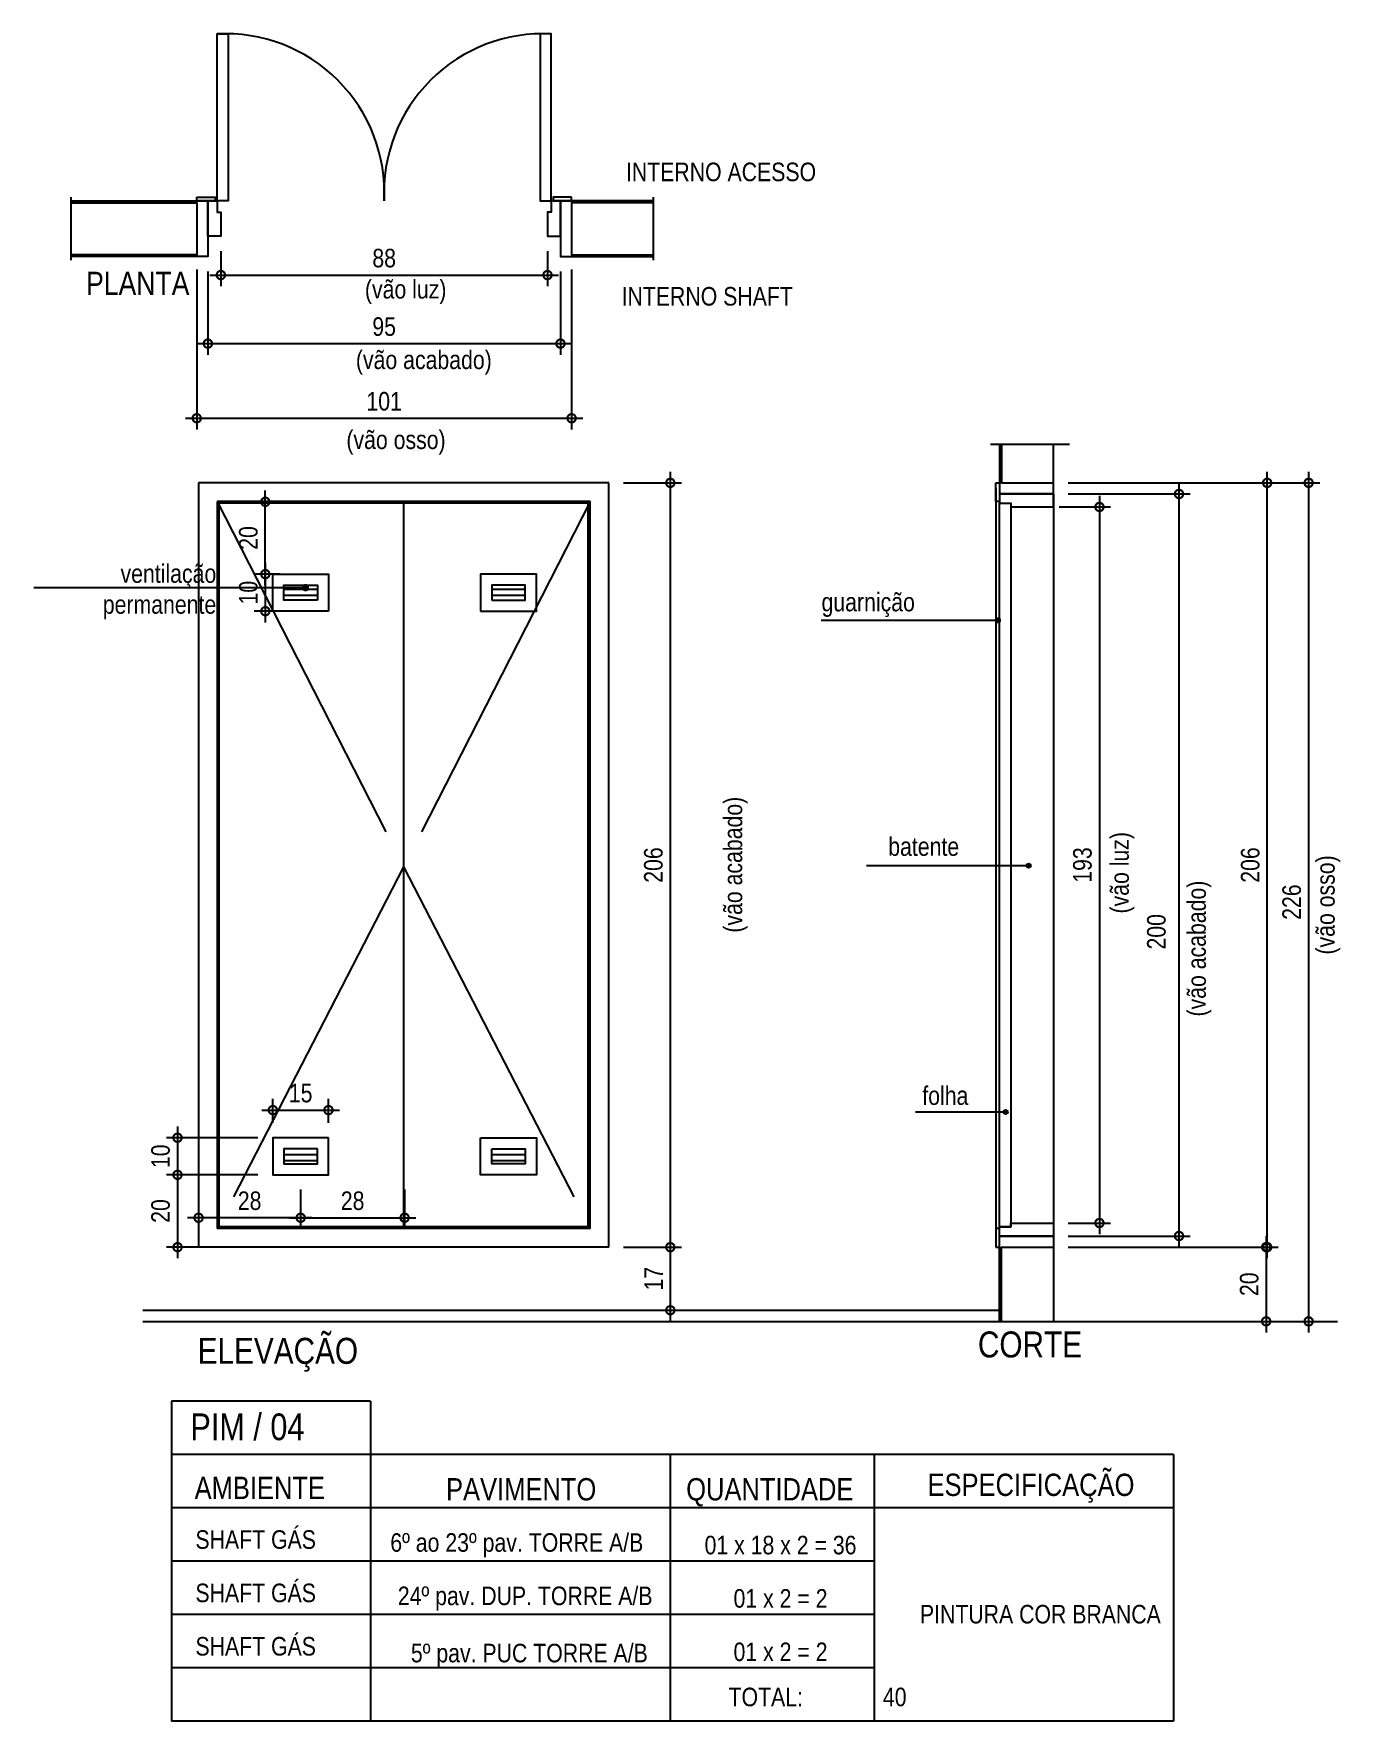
# Model space of a CAD drawing. Header units: metres. Extents: x -0.4 to 43, y -6.3 to 5.
# Drawn here: x 10.106 to 13.626, y -0.144 to 4.404 of the extents above; entities that cross this region are included whole.
import ezdxf

# ---------------------------------------------------------------- set-up
doc = ezdxf.new("R2010")
doc.units = ezdxf.units.M
doc.linetypes.add('DASHEDX2', pattern=[1.5, 1, -0.5])
for name, color, linetype in [('ARQ-ALV ACAB', 4, 'Continuous'), ('ARQ-ALV OSSO', 5, 'Continuous'), ('ARQ-AUX1', 1, 'Continuous'), ('ARQ-CAX', 1, 'Continuous'), ('ARQ-CAX @ 1', 1, 'Continuous'), ('ARQ-DIM', 2, 'Continuous'), ('ARQ-ENCH', 1, 'Continuous'), ('ARQ-PRJ', 7, 'DASHEDX2'), ('ARQ-SIM', 1, 'Continuous'), ('ARQ-TXT', 2, 'Continuous')]:
    doc.layers.add(name, color=color, linetype=linetype)
doc.styles.add('Adesa', font='ARIALN.TTF')
doc.styles.add('ROMANS', font='romans', dxfattribs={"height": 0.2})
doc.styles.get("Standard").update_dxf_attribs({"font": 'arial.ttf'})
doc.dimstyles.new('1-25ARQ', dxfattribs={"dimscale": 0.25, "dimtxt": 0.2, "dimasz": 0.08, "dimexe": 0.16, "dimexo": 0.1, "dimgap": 0.1, "dimtad": 1, "dimzin": 4, "dimdsep": 46, "dimtxsty": 'ROMANS', "dimblk": 'DOT', "dimcen": 0.1, "dimclrd": 1, "dimclre": 1, "dimclrt": 3, "dimadec": 0, "dimazin": 0, "dimtfac": 1, "dimtix": 1, "dimtmove": 2, "dimatfit": 3, "dimldrblk": 'DOT', "dimfxl": 1, "dimtolj": 1, "dimtzin": 4, "dimlwd": -1, "dimlwe": -1, "dimarcsym": 0})
doc.dimstyles.new('ADESA 1-0025', dxfattribs={"dimtxt": 0.05, "dimasz": 0.045, "dimexe": 0.03, "dimexo": 0.04, "dimgap": 0.02, "dimtad": 1, "dimtoh": 1, "dimdec": 0, "dimlfac": 100, "dimzin": 4, "dimtxsty": 'Adesa', "dimblk": 'DOTSMALL', "dimcen": 1, "dimdle": 0.03, "dimclrd": 1, "dimclre": 1, "dimclrt": 256, "dimazin": 1, "dimtm": 1e-09, "dimtfac": 1, "dimtdec": 0, "dimtix": 1, "dimtmove": 2, "dimatfit": 0, "dimldrblk": 'DOTSMALL', "dimfxl": 0.8, "dimtvp": 2, "dimtolj": 1, "dimtzin": 0, "dimarcsym": 0})

# ---------------------------------------------------------------- blocks, each defined once
blk = doc.blocks.new('_DotSmall')
at = {"color": 0, "linetype": 'ByBlock', "const_width": 0.5}
blk.add_lwpolyline([(-0.0625, 0, 1), (0.0625, 0, 1)], format="xyb", close=True, dxfattribs=at)
blk = doc.blocks.new('*D45')
at = {"layer": 'ARQ-DIM', "color": 1, "lineweight": -2, "transparency": 16777216}
for p, q in [((13.1914, 1.134), (13.1914, 3.1939)), ((12.8931, 3.1639), (13.2214, 3.1639)), ((12.8931, 1.164), (13.2214, 1.164))]:
    blk.add_line(p, q, dxfattribs=at)
at = {"layer": 'ARQ-DIM', "color": 1, "lineweight": -2, "transparency": 16777216, "xscale": 0.045, "yscale": 0.045, "zscale": 0.045}
for p, rotation in [((13.1914, 3.1639), 90), ((13.1914, 1.164), 270)]:
    blk.add_blockref('_DotSmall', p, dxfattribs=dict(at, rotation=rotation))
at = {"layer": 'ARQ-DIM', "transparency": 16777216, "insert": (13.1306, 1.9839), "char_height": 0.05, "attachment_point": 5, "rotation": 90, "style": 'Adesa'}
blk.add_mtext('\\A1;200', dxfattribs=at)
blk = doc.blocks.new('*D46')
at = {"layer": 'ARQ-DIM', "color": 1, "lineweight": -2, "transparency": 16777216}
for p, q in [((12.9769, 3.1589), (12.9769, 1.169)), ((12.8681, 3.1289), (13.0069, 3.1289)), ((12.8931, 1.199), (13.0069, 1.199))]:
    blk.add_line(p, q, dxfattribs=at)
at = {"layer": 'ARQ-DIM', "color": 1, "lineweight": -2, "transparency": 16777216, "xscale": 0.045, "yscale": 0.045, "zscale": 0.045}
for p, rotation in [((12.9769, 3.1289), 90), ((12.9769, 1.199), 270)]:
    blk.add_blockref('_DotSmall', p, dxfattribs=dict(at, rotation=rotation))
at = {"layer": 'ARQ-DIM', "transparency": 16777216, "insert": (12.9313, 2.1639), "char_height": 0.05, "attachment_point": 5, "rotation": 90, "style": 'Adesa'}
blk.add_mtext('\\A1;193', dxfattribs=at)
blk = doc.blocks.new('*D47')
at = {"layer": 'ARQ-DIM', "color": 1, "lineweight": -2, "transparency": 16777216}
for p, q in [((10.5448, 3.7687), (10.5448, 3.338)), ((11.5548, 3.7687), (11.5548, 3.338)), ((10.5148, 3.368), (11.5848, 3.368))]:
    blk.add_line(p, q, dxfattribs=at)
at = {"layer": 'ARQ-DIM', "color": 1, "lineweight": -2, "transparency": 16777216, "xscale": 0.045, "yscale": 0.045, "zscale": 0.045, "rotation": 180}
blk.add_blockref('_DotSmall', (10.5448, 3.368), dxfattribs=at)
at = {"layer": 'ARQ-DIM', "color": 1, "lineweight": -2, "transparency": 16777216, "xscale": 0.045, "yscale": 0.045, "zscale": 0.045}
blk.add_blockref('_DotSmall', (11.5548, 3.368), dxfattribs=at)
at = {"layer": 'ARQ-DIM', "transparency": 16777216, "insert": (11.0498, 3.4135), "char_height": 0.05, "attachment_point": 5, "style": 'Adesa'}
blk.add_mtext('\\A1;101', dxfattribs=at)
blk = doc.blocks.new('*D48')
at = {"layer": 'ARQ-DIM', "color": 1, "lineweight": -2, "transparency": 16777216}
for p, q in [((10.5748, 3.7637), (10.5748, 3.5392)), ((11.5248, 3.7637), (11.5248, 3.5392)), ((10.5448, 3.5692), (11.5548, 3.5692))]:
    blk.add_line(p, q, dxfattribs=at)
at = {"layer": 'ARQ-DIM', "color": 1, "lineweight": -2, "transparency": 16777216, "xscale": 0.045, "yscale": 0.045, "zscale": 0.045, "rotation": 180}
blk.add_blockref('_DotSmall', (10.5748, 3.5692), dxfattribs=at)
at = {"layer": 'ARQ-DIM', "color": 1, "lineweight": -2, "transparency": 16777216, "xscale": 0.045, "yscale": 0.045, "zscale": 0.045}
blk.add_blockref('_DotSmall', (11.5248, 3.5692), dxfattribs=at)
at = {"layer": 'ARQ-DIM', "transparency": 16777216, "insert": (11.0498, 3.6147), "char_height": 0.05, "attachment_point": 5, "style": 'Adesa'}
blk.add_mtext('\\A1;95', dxfattribs=at)
blk = doc.blocks.new('*D49')
at = {"layer": 'ARQ-DIM', "color": 1, "lineweight": -2, "transparency": 16777216}
for p, q in [((10.6098, 3.8187), (10.6098, 3.7239)), ((11.4898, 3.8187), (11.4898, 3.7239)), ((10.5798, 3.7539), (11.5198, 3.7539))]:
    blk.add_line(p, q, dxfattribs=at)
at = {"layer": 'ARQ-DIM', "color": 1, "lineweight": -2, "transparency": 16777216, "xscale": 0.045, "yscale": 0.045, "zscale": 0.045, "rotation": 180}
blk.add_blockref('_DotSmall', (10.6098, 3.7539), dxfattribs=at)
at = {"layer": 'ARQ-DIM', "color": 1, "lineweight": -2, "transparency": 16777216, "xscale": 0.045, "yscale": 0.045, "zscale": 0.045}
blk.add_blockref('_DotSmall', (11.4898, 3.7539), dxfattribs=at)
at = {"layer": 'ARQ-DIM', "transparency": 16777216, "insert": (11.0498, 3.7994), "char_height": 0.05, "attachment_point": 5, "style": 'Adesa'}
blk.add_mtext('\\A1;88', dxfattribs=at)
blk = doc.blocks.new('*D50')
at = {"layer": 'ARQ-DIM', "color": 1, "lineweight": -2, "transparency": 16777216}
for p, q in [((12.8931, 3.1939), (13.5706, 3.1939)), ((13.5406, 3.2239), (13.5406, 0.9039)), ((12.8231, 0.9339), (13.5706, 0.9339))]:
    blk.add_line(p, q, dxfattribs=at)
at = {"layer": 'ARQ-DIM', "color": 1, "lineweight": -2, "transparency": 16777216, "xscale": 0.045, "yscale": 0.045, "zscale": 0.045}
for p, rotation in [((13.5406, 3.1939), 90), ((13.5406, 0.9339), 270)]:
    blk.add_blockref('_DotSmall', p, dxfattribs=dict(at, rotation=rotation))
at = {"layer": 'ARQ-DIM', "transparency": 16777216, "insert": (13.4951, 2.0639), "char_height": 0.05, "attachment_point": 5, "rotation": 90, "style": 'Adesa'}
blk.add_mtext('\\A1;226', dxfattribs=at)
blk = doc.blocks.new('*D52')
at = {"layer": 'ARQ-DIM', "color": 1, "lineweight": -2, "transparency": 16777216}
for p, q in [((13.4261, 1.164), (13.4261, 0.904)), ((12.8931, 1.134), (13.4561, 1.134)), ((12.8931, 0.934), (13.4561, 0.934))]:
    blk.add_line(p, q, dxfattribs=at)
at = {"layer": 'ARQ-DIM', "color": 1, "lineweight": -2, "transparency": 16777216, "xscale": 0.045, "yscale": 0.045, "zscale": 0.045}
for p, rotation in [((13.4261, 1.134), 90), ((13.4261, 0.934), 270)]:
    blk.add_blockref('_DotSmall', p, dxfattribs=dict(at, rotation=rotation))
at = {"layer": 'ARQ-DIM', "transparency": 16777216, "insert": (13.3806, 1.034), "char_height": 0.05, "attachment_point": 5, "rotation": 90, "style": 'Adesa'}
blk.add_mtext('\\A1;20', dxfattribs=at)
blk = doc.blocks.new('*D53')
at = {"layer": 'ARQ-DIM', "color": 1, "lineweight": -2, "transparency": 16777216}
for p, q in [((12.8931, 3.1939), (13.4589, 3.1939)), ((13.4289, 1.104), (13.4289, 3.2239)), ((12.8931, 1.134), (13.4589, 1.134))]:
    blk.add_line(p, q, dxfattribs=at)
at = {"layer": 'ARQ-DIM', "color": 1, "lineweight": -2, "transparency": 16777216, "xscale": 0.045, "yscale": 0.045, "zscale": 0.045}
for p, rotation in [((13.4289, 3.1939), 90), ((13.4289, 1.134), 270)]:
    blk.add_blockref('_DotSmall', p, dxfattribs=dict(at, rotation=rotation))
at = {"layer": 'ARQ-DIM', "transparency": 16777216, "insert": (13.3834, 2.1639), "char_height": 0.05, "attachment_point": 5, "rotation": 90, "style": 'Adesa'}
blk.add_mtext('\\A1;206', dxfattribs=at)
blk = doc.blocks.new('*D54')
at = {"layer": 'ARQ-DIM', "color": 1, "lineweight": -2, "transparency": 16777216}
for p, q in [((11.6948, 3.1939), (11.8508, 3.1939)), ((11.8208, 3.2239), (11.8208, 1.1039)), ((11.6948, 1.1339), (11.8508, 1.1339))]:
    blk.add_line(p, q, dxfattribs=at)
at = {"layer": 'ARQ-DIM', "color": 1, "lineweight": -2, "transparency": 16777216, "xscale": 0.045, "yscale": 0.045, "zscale": 0.045}
for p, rotation in [((11.8208, 3.1939), 90), ((11.8208, 1.1339), 270)]:
    blk.add_blockref('_DotSmall', p, dxfattribs=dict(at, rotation=rotation))
at = {"layer": 'ARQ-DIM', "transparency": 16777216, "insert": (11.7753, 2.1639), "char_height": 0.05, "attachment_point": 5, "rotation": 90, "style": 'Adesa'}
blk.add_mtext('\\A1;206', dxfattribs=at)
blk = doc.blocks.new('*D51')
at = {"layer": 'ARQ-DIM', "color": 1, "lineweight": -2, "transparency": 16777216}
for p, q in [((11.8208, 1.1639), (11.8208, 0.9339)), ((11.6948, 1.1339), (11.8508, 1.1339)), ((11.5728, 0.9639), (11.8508, 0.9639))]:
    blk.add_line(p, q, dxfattribs=at)
at = {"layer": 'ARQ-DIM', "color": 1, "lineweight": -2, "transparency": 16777216, "xscale": 0.045, "yscale": 0.045, "zscale": 0.045}
for p, rotation in [((11.8208, 1.1339), 90), ((11.8208, 0.9639), 270)]:
    blk.add_blockref('_DotSmall', p, dxfattribs=dict(at, rotation=rotation))
at = {"layer": 'ARQ-DIM', "transparency": 16777216, "insert": (11.7757, 1.0489), "char_height": 0.05, "attachment_point": 5, "rotation": 90, "style": 'Adesa'}
blk.add_mtext('\\A1;17', dxfattribs=at)
blk = doc.blocks.new('*U76')
for points in [[(-0.015, -0.095), (0.025, -0.095), (0.025, -0.065), (0.035, -0.065), (0.035, 0), (0, 0), (0, -0.095)], [(0.965, -0.095), (0.925, -0.095), (0.925, -0.065), (0.915, -0.065), (0.915, 0), (0.95, 0), (0.95, -0.095)]]:
    blk.add_lwpolyline(points)
for points in [[(-0.03, -0.105), (0.02, -0.105), (0.02, -0.095), (-0.03, -0.095)], [(0.025, -0.095), (0.025, -0.545), (0.055, -0.545), (0.055, -0.095)], [(0.925, -0.095), (0.925, -0.545), (0.895, -0.545), (0.895, -0.095)], [(0.98, -0.105), (0.93, -0.105), (0.93, -0.095), (0.98, -0.095)]]:
    blk.add_lwpolyline(points, close=True)
at = {"layer": 'ARQ-PRJ'}
for centre, start, end in [((0.0475, -0.1175), 266.9872, 3.0128), ((0.9025, -0.1175), 176.9872, 273.0128)]:
    blk.add_arc(centre, 0.4281, start, end, dxfattribs=at)
blk = doc.blocks.new('*D156')
at = {"layer": 'ARQ-DIM', "color": 1, "lineweight": -2, "transparency": 16777216}
for p, q in [((10.6948, 3.1429), (10.7596, 3.1429)), ((10.7296, 2.9179), (10.7296, 3.1729)), ((10.7698, 2.9479), (10.6996, 2.9479))]:
    blk.add_line(p, q, dxfattribs=at)
at = {"layer": 'ARQ-DIM', "color": 1, "lineweight": -2, "transparency": 16777216, "xscale": 0.045, "yscale": 0.045, "zscale": 0.045}
for p, rotation in [((10.7296, 3.1429), 90), ((10.7296, 2.9479), 270)]:
    blk.add_blockref('_DotSmall', p, dxfattribs=dict(at, rotation=rotation))
at = {"layer": 'ARQ-DIM', "transparency": 16777216, "insert": (10.6841, 3.0454), "char_height": 0.05, "attachment_point": 5, "rotation": 90, "style": 'Adesa'}
blk.add_mtext('\\A1;20', dxfattribs=at)
blk = doc.blocks.new('*D157')
at = {"layer": 'ARQ-DIM', "color": 1, "lineweight": -2, "transparency": 16777216}
for p, q in [((10.7296, 2.9779), (10.7296, 2.8179)), ((10.7698, 2.9479), (10.6996, 2.9479)), ((10.7698, 2.8479), (10.6996, 2.8479))]:
    blk.add_line(p, q, dxfattribs=at)
at = {"layer": 'ARQ-DIM', "color": 1, "lineweight": -2, "transparency": 16777216, "xscale": 0.045, "yscale": 0.045, "zscale": 0.045}
for p, rotation in [((10.7296, 2.9479), 90), ((10.7296, 2.8479), 270)]:
    blk.add_blockref('_DotSmall', p, dxfattribs=dict(at, rotation=rotation))
at = {"layer": 'ARQ-DIM', "transparency": 16777216, "insert": (10.6841, 2.8979), "char_height": 0.05, "attachment_point": 5, "rotation": 90, "style": 'Adesa'}
blk.add_mtext('\\A1;10', dxfattribs=at)
blk = doc.blocks.new('_Dot')
at = {"color": 0, "linetype": 'ByBlock', "lineweight": -2}
blk.add_line((-0.5, 0), (-1, 0), dxfattribs=at)
at = {"color": 0, "linetype": 'ByBlock', "const_width": 0.5}
blk.add_lwpolyline([(-0.25, 0, 1), (0.25, 0, 1)], format="xyb", close=True, dxfattribs=at)
blk = doc.blocks.new('*D158')
at = {"layer": 'ARQ-DIM', "color": 1, "lineweight": -2, "transparency": 16777216}
for p, q in [((10.8248, 1.2889), (10.8248, 1.1832)), ((11.1048, 1.2889), (11.1048, 1.1832)), ((10.7948, 1.2132), (11.1348, 1.2132))]:
    blk.add_line(p, q, dxfattribs=at)
at = {"layer": 'ARQ-DIM', "color": 1, "lineweight": -2, "transparency": 16777216, "xscale": 0.045, "yscale": 0.045, "zscale": 0.045, "rotation": 180}
blk.add_blockref('_DotSmall', (10.8248, 1.2132), dxfattribs=at)
at = {"layer": 'ARQ-DIM', "color": 1, "lineweight": -2, "transparency": 16777216, "xscale": 0.045, "yscale": 0.045, "zscale": 0.045}
blk.add_blockref('_DotSmall', (11.1048, 1.2132), dxfattribs=at)
at = {"layer": 'ARQ-DIM', "transparency": 16777216, "insert": (10.9648, 1.2588), "char_height": 0.05, "attachment_point": 5, "style": 'Adesa'}
blk.add_mtext('\\A1;28', dxfattribs=at)
blk = doc.blocks.new('*D159')
at = {"layer": 'ARQ-DIM', "color": 1, "lineweight": -2, "transparency": 16777216}
for p, q in [((10.5498, 1.2889), (10.5498, 1.1832)), ((10.8248, 1.2889), (10.8248, 1.1832)), ((10.8548, 1.2132), (10.5198, 1.2132))]:
    blk.add_line(p, q, dxfattribs=at)
at = {"layer": 'ARQ-DIM', "color": 1, "lineweight": -2, "transparency": 16777216, "xscale": 0.045, "yscale": 0.045, "zscale": 0.045, "rotation": 180}
blk.add_blockref('_DotSmall', (10.5498, 1.2132), dxfattribs=at)
at = {"layer": 'ARQ-DIM', "color": 1, "lineweight": -2, "transparency": 16777216, "xscale": 0.045, "yscale": 0.045, "zscale": 0.045}
blk.add_blockref('_DotSmall', (10.8248, 1.2132), dxfattribs=at)
at = {"layer": 'ARQ-DIM', "transparency": 16777216, "insert": (10.6873, 1.2588), "char_height": 0.05, "attachment_point": 5, "style": 'Adesa'}
blk.add_mtext('\\A1;28', dxfattribs=at)
blk = doc.blocks.new('*D160')
at = {"layer": 'ARQ-DIM', "color": 1, "lineweight": -2, "transparency": 16777216}
for p, q in [((10.7098, 1.3289), (10.4631, 1.3289)), ((10.4931, 1.3589), (10.4931, 1.1039)), ((10.6098, 1.1339), (10.4631, 1.1339))]:
    blk.add_line(p, q, dxfattribs=at)
at = {"layer": 'ARQ-DIM', "color": 1, "lineweight": -2, "transparency": 16777216, "xscale": 0.045, "yscale": 0.045, "zscale": 0.045}
for p, rotation in [((10.4931, 1.3289), 90), ((10.4931, 1.1339), 270)]:
    blk.add_blockref('_DotSmall', p, dxfattribs=dict(at, rotation=rotation))
at = {"layer": 'ARQ-DIM', "transparency": 16777216, "insert": (10.4476, 1.2314), "char_height": 0.05, "attachment_point": 5, "rotation": 90, "style": 'Adesa'}
blk.add_mtext('\\A1;20', dxfattribs=at)
blk = doc.blocks.new('*D161')
at = {"layer": 'ARQ-DIM', "color": 1, "lineweight": -2, "transparency": 16777216}
for p, q in [((10.4931, 1.4589), (10.4931, 1.2989)), ((10.7098, 1.4289), (10.4631, 1.4289)), ((10.7098, 1.3289), (10.4631, 1.3289))]:
    blk.add_line(p, q, dxfattribs=at)
at = {"layer": 'ARQ-DIM', "color": 1, "lineweight": -2, "transparency": 16777216, "xscale": 0.045, "yscale": 0.045, "zscale": 0.045}
for p, rotation in [((10.4931, 1.4289), 90), ((10.4931, 1.3289), 270)]:
    blk.add_blockref('_DotSmall', p, dxfattribs=dict(at, rotation=rotation))
at = {"layer": 'ARQ-DIM', "transparency": 16777216, "insert": (10.4476, 1.3789), "char_height": 0.05, "attachment_point": 5, "rotation": 90, "style": 'Adesa'}
blk.add_mtext('\\A1;10', dxfattribs=at)
blk = doc.blocks.new('*D162')
at = {"layer": 'ARQ-DIM', "color": 1, "lineweight": -2, "transparency": 16777216}
for p, q in [((10.7198, 1.5033), (10.9298, 1.5033)), ((10.7498, 1.4689), (10.7498, 1.5333)), ((10.8998, 1.4689), (10.8998, 1.5333))]:
    blk.add_line(p, q, dxfattribs=at)
at = {"layer": 'ARQ-DIM', "color": 1, "lineweight": -2, "transparency": 16777216, "xscale": 0.045, "yscale": 0.045, "zscale": 0.045, "rotation": 180}
blk.add_blockref('_DotSmall', (10.7498, 1.5033), dxfattribs=at)
at = {"layer": 'ARQ-DIM', "color": 1, "lineweight": -2, "transparency": 16777216, "xscale": 0.045, "yscale": 0.045, "zscale": 0.045}
blk.add_blockref('_DotSmall', (10.8998, 1.5033), dxfattribs=at)
at = {"layer": 'ARQ-DIM', "transparency": 16777216, "insert": (10.8248, 1.5489), "char_height": 0.05, "attachment_point": 5, "style": 'Adesa'}
blk.add_mtext('\\A1;15', dxfattribs=at)

msp = doc.modelspace()

# ---------------------------------------------------------------- hatches: boundary and pattern name
h = msp.add_hatch()
h.set_pattern_fill('LINE', color=256, scale=0.005)
h.set_pattern_definition([(0, (-13.357885, 2.287896), (0, 0.015875), [])])
h.paths.add_polyline_path([(10.8698, 2.8779), (10.7798, 2.8779), (10.7798, 2.9179), (10.8698, 2.9179)])
h = msp.add_hatch()
h.set_pattern_fill('LINE', color=256, scale=0.005)
h.set_pattern_definition([(0, (-13.297885, 2.287896), (0, 0.015875), [])])
h.paths.add_polyline_path([(11.3398, 2.8779), (11.4298, 2.8779), (11.4298, 2.9179), (11.3398, 2.9179)])
h = msp.add_hatch()
h.set_pattern_fill('LINE', color=256, scale=0.005)
h.set_pattern_definition([(0, (-13.357885, 2.208902), (0, 0.015875), [])])
h.paths.add_polyline_path([(10.8698, 1.3989), (10.7798, 1.3989), (10.7798, 1.3589), (10.8698, 1.3589)])
h = msp.add_hatch()
h.set_pattern_fill('LINE', color=256, scale=0.005)
h.set_pattern_definition([(0, (-13.297885, 2.208902), (0, 0.015875), [])])
h.paths.add_polyline_path([(11.3398, 1.3989), (11.4298, 1.3989), (11.4298, 1.3589), (11.3398, 1.3589)])
at = {"layer": 'ARQ-ENCH', "ltscale": 0.01}
h = msp.add_hatch(color=256, dxfattribs=at)
edge = h.paths.add_edge_path()
edge.add_arc((12.7033, 2.8235), 0.00559, 0, 360)
h = msp.add_hatch(color=256, dxfattribs=at)
edge = h.paths.add_edge_path()
edge.add_arc((12.7863, 2.1623), 0.00559, 0, 360)
h = msp.add_hatch(color=256, dxfattribs=at)
edge = h.paths.add_edge_path()
edge.add_arc((12.7244, 1.4984), 0.00559, 0, 360)

# ---------------------------------------------------------------- linework, layer by layer
at = {"layer": 'ARQ-ALV ACAB', "linetype": 'Continuous'}
msp.add_line((10.4, 0.9639), (12.7081, 0.9639), dxfattribs=at)
at = {"layer": 'ARQ-ALV ACAB', "elevation": 0}
for points in [[(10.2054, 3.9537), (10.5748, 3.9537), (10.5748, 3.8037), (10.2054, 3.8037)], [(11.7742, 3.9537), (11.5248, 3.9537), (11.5248, 3.8037), (11.7742, 3.8037)]]:
    msp.add_lwpolyline(points, dxfattribs=at)
at = {"layer": 'ARQ-ALV ACAB', "ltscale": 0.05}
for points in [[(12.7081, 3.2985), (12.7081, 3.1639), (12.8531, 3.1639), (12.8531, 3.1939)], [(12.7081, 0.9339), (12.7081, 1.1639), (12.8531, 1.164), (12.8531, 1.134)]]:
    msp.add_lwpolyline(points, dxfattribs=at)
at = {"layer": 'ARQ-ALV OSSO', "ltscale": 0.05}
msp.add_line((10.4, 0.9339), (13.6183, 0.9339), dxfattribs=at)
at = {"layer": 'ARQ-ALV OSSO', "elevation": 0}
for points in [[(10.2054, 3.9487), (10.5448, 3.9487), (10.5448, 3.8087), (10.2054, 3.8087)], [(11.7742, 3.9487), (11.5548, 3.9487), (11.5548, 3.8087), (11.7742, 3.8087)]]:
    msp.add_lwpolyline(points, dxfattribs=at)
at = {"layer": 'ARQ-ALV OSSO', "ltscale": 0.05}
for points in [[(12.7131, 3.2985), (12.7131, 3.1939), (12.8531, 3.1939), (12.8531, 3.2985)], [(12.7131, 0.9339), (12.7131, 1.1339), (12.8531, 1.134), (12.8531, 0.934)]]:
    msp.add_lwpolyline(points, dxfattribs=at)
at = {"layer": 'ARQ-AUX1', "elevation": 0}
for points in [[(10.2054, 3.9637), (10.2054, 3.7937)], [(11.7742, 3.9637), (11.7742, 3.7937)]]:
    msp.add_lwpolyline(points, dxfattribs=at)
at = {"layer": 'ARQ-AUX1'}
msp.add_lwpolyline([(12.6836, 3.2985), (12.8964, 3.2985)], dxfattribs=at)
at = {"layer": 'ARQ-CAX'}
for p, q in [((11.6548, 3.1939, 0), (10.5498, 3.1939)), ((10.5498, 3.1939), (10.5498, 1.1339, 0)), ((11.6548, 1.1339, 0), (11.6548, 3.1939, 0)), ((11.6048, 3.1439, 0), (10.5998, 3.1439)), ((10.5998, 3.1439), (10.5998, 1.1839, 0)), ((11.5998, 3.1389, 0), (10.6048, 3.1389)), ((10.6048, 3.1389), (10.6048, 1.1889, 0)), ((11.5998, 1.1889, 0), (11.5998, 3.1389, 0)), ((11.6048, 1.1839, 0), (11.6048, 3.1439, 0)), ((12.6981, 3.1789), (12.6981, 1.1839)), ((12.8531, 3.1639), (12.8532, 1.1889)), ((11.6048, 1.1839, 0), (10.5998, 1.1839)), ((11.5998, 1.1889, 0), (10.6048, 1.1889)), ((11.6548, 1.1339, 0), (10.5498, 1.1339))]:
    msp.add_line(p, q, dxfattribs=at)
for points in [[(12.6981, 3.1939), (12.7081, 3.1939), (12.7081, 3.1439), (12.6981, 3.1439)], [(12.7081, 3.1389), (12.7381, 3.1389), (12.7381, 1.1889), (12.7081, 1.1889)], [(11.3098, 2.8479), (11.4598, 2.8479), (11.4598, 2.9479), (11.3098, 2.9479)], [(11.3398, 2.8779), (11.4298, 2.8779), (11.4298, 2.9179), (11.3398, 2.9179)], [(11.3098, 1.4289), (11.4598, 1.4289), (11.4598, 1.3289), (11.3098, 1.3289)], [(11.3398, 1.3989), (11.4298, 1.3989), (11.4298, 1.3589), (11.3398, 1.3589)], [(12.6981, 1.1339), (12.7081, 1.1339), (12.7081, 1.1839), (12.6981, 1.1839)]]:
    msp.add_lwpolyline(points, close=True, dxfattribs=at)
at = {"layer": 'ARQ-CAX', "elevation": 0}
msp.add_lwpolyline([(11.1023, 3.1439), (11.1023, 1.1839)], dxfattribs=at)
at = {"layer": 'ARQ-CAX'}
for points in [[(12.7081, 3.1639), (12.7081, 3.1389), (12.7381, 3.1389), (12.7381, 3.1289), (12.8531, 3.1289), (12.8531, 3.1639), (12.7081, 3.1639)], [(12.7081, 1.1639), (12.7081, 1.1889), (12.7381, 1.1889), (12.7381, 1.1989), (12.8531, 1.199), (12.8531, 1.164), (12.7081, 1.1639)]]:
    msp.add_lwpolyline(points, dxfattribs=at)
at = {"layer": 'ARQ-CAX', "elevation": 0}
for points in [[(10.8998, 2.8479), (10.7498, 2.8479), (10.7498, 2.9479), (10.8998, 2.9479)], [(10.8698, 2.8779), (10.7798, 2.8779), (10.7798, 2.9179), (10.8698, 2.9179)], [(10.8998, 1.4289), (10.7498, 1.4289), (10.7498, 1.3289), (10.8998, 1.3289)], [(10.8698, 1.3989), (10.7798, 1.3989), (10.7798, 1.3589), (10.8698, 1.3589)]]:
    msp.add_lwpolyline(points, close=True, dxfattribs=at)
at = {"layer": 'ARQ-ENCH', "ltscale": 0.01}
for p, q in [((12.2274, 2.8235), (12.7033, 2.8235)), ((12.3494, 2.1623), (12.7863, 2.1623)), ((12.481, 1.4984), (12.7188, 1.4984)), ((11.0133, 0.7192), (10.4771, 0.7192)), ((11.0133, 0.7192), (11.0133, -0.1438)), ((10.8158, 0.5754), (10.4771, 0.5754)), ((13.1766, 0.5754), (10.8158, 0.5754)), ((11.8201, 0.5754), (11.8201, -0.1438)), ((12.3701, 0.5754), (12.3701, -0.1438)), ((13.1766, 0.5754), (13.1766, -0.1438)), ((13.1766, 0.4315), (10.4771, 0.4315)), ((12.3701, 0.4315), (10.4771, 0.4315)), ((12.3701, 0.4315), (10.4771, 0.4315)), ((12.3701, 0.2877), (10.4771, 0.2877)), ((12.3701, 0.2877), (10.4771, 0.2877)), ((12.3701, 0.1438), (10.4771, 0.1438)), ((12.3701, 0.1438), (10.4771, 0.1438)), ((12.3701, 0), (10.4771, 0)), ((12.3701, 0), (10.4771, 0)), ((13.1766, -0.1438), (10.4771, -0.1438)), ((13.1766, -0.1438), (10.4771, -0.1438))]:
    msp.add_line(p, q, dxfattribs=at)
msp.add_lwpolyline([(10.4771, 0.7192), (10.4771, -0.1438)], dxfattribs=at)
for centre in [(12.7033, 2.8235), (12.7863, 2.1623), (12.7244, 1.4984)]:
    msp.add_circle(centre, 0.00559, dxfattribs=at)
at = {"layer": 'ARQ-PRJ'}
for points in [[(10.5998, 3.1439), (11.1023, 2.1589), (10.5998, 1.1839)], [(11.6048, 3.1439), (11.1023, 2.1589), (11.6048, 1.1839)]]:
    msp.add_lwpolyline(points, dxfattribs=at)

# ---------------------------------------------------------------- block references
at = {"layer": 'ARQ-CAX @ 1', "rotation": 180}
msp.add_blockref('*U76', (11.5248, 3.8587, 0), dxfattribs=at)

# ---------------------------------------------------------------- texts
at = {"layer": 'ARQ-TXT', "ltscale": 0.01, "char_height": 0.05, "attachment_point": 1}
for s, insert, width in [('{\\fArial Narrow|b0|i0|c0|p34;INTERNO ACESSO}', (11.7013, 4.057, 0), 0.63218), ('{\\fArial Narrow|b0|i0|c0|p34;INTERNO SHAFT}', (11.6896, 3.7217, 0), 0.664717)]:
    msp.add_mtext(s, dxfattribs=dict(at, insert=insert, width=width))
at = {"layer": 'ARQ-TXT', "style": 'Adesa'}
for s, insert, char_height, width, attachment_point in [('PLANTA', (10.2467, 3.7628), 0.0625, 0.551174, 1), ('\\pi0.33845;(vão luz)', (10.6595, 3.7408), 0.05, 0.551174, 1), ('\\pi0.6719;(vão acabado)', (10.3017, 3.5506), 0.05, 1.031174, 1), ('\\pi0.2005;(vão osso)', (10.7475, 3.3351), 0.05, 0.551174, 1), ('ventilação \\Ppermanente', (10.5974, 2.9745, 0), 0.05, 0.503502, 3), ('guarnição', (12.4797, 2.8976), 0.05, 0.551174, 3), ('batente', (12.599, 2.2387), 0.05, 0.551174, 3), ('folha', (12.6238, 1.5674), 0.05, 0.551174, 3), ('ELEVAÇÃO', (10.5473, 0.8895), 0.07, 0.551174, 1), ('CORTE', (12.6495, 0.9067), 0.07, 0.551174, 1)]:
    msp.add_mtext(s, dxfattribs=dict(at, insert=insert, char_height=char_height, width=width, attachment_point=attachment_point))
at = {"layer": 'ARQ-TXT', "ltscale": 0.01, "char_height": 0.05, "attachment_point": 7, "rotation": 90, "style": 'Adesa'}
for s, insert, width in [('(vão acabado)', (12.0294, 1.9816), 0.403628), ('(vão osso)', (13.6257, 1.9226), 0.26445), ('(vão acabado)', (13.2786, 1.7556), 0.403628)]:
    msp.add_mtext(s, dxfattribs=dict(at, insert=insert, width=width))
at = {"layer": 'ARQ-TXT', "insert": (13.0711, 1.8728), "char_height": 0.05, "width": 0.390979, "attachment_point": 7, "rotation": 90, "style": 'Adesa'}
msp.add_mtext('\\pi0.1604;(vão luz)', dxfattribs=at)
at = {"layer": 'ARQ-TXT', "ltscale": 0.01, "style": 'Adesa'}
for s, insert, char_height, width, attachment_point in [('PIM / 04', (10.5278, 0.6857), 0.072, 0.698302, 1), ('AMBIENTE', (10.7148, 0.5151), 0.06, 0.605305, 2), ('PAVIMENTO', (11.4189, 0.5114), 0.06, 0.605305, 2), ('QUANTIDADE', (12.0888, 0.5114), 0.06, 0.605305, 2), ('ESPECIFICAÇÃO', (12.7925, 0.5234), 0.06, 0.605305, 2), ('SHAFT GÁS', (10.5414, 0.3709), 0.05, 0.538805, 1), ('\\pi0.04336;6º ao 23º pav. TORRE A/B', (11.023, 0.3304), 0.05, 0.763389, 4), ('01 x 18 x 2 = 36', (12.1177, 0.3307), 0.05, 0.514611, 5), ('SHAFT GÁS', (10.5414, 0.2271), 0.05, 0.538805, 1), ('\\pi0.04099;24º pav. DUP. TORRE A/B', (11.0457, 0.1866), 0.05, 0.763521, 4), ('01 x 2 = 2', (12.1177, 0.1869), 0.05, 0.39922, 5), ('PINTURA COR BRANCA', (12.4933, 0.1697), 0.05, 0.664931, 1), ('SHAFT GÁS', (10.5414, 0.0832), 0.05, 0.538805, 1), ('\\pi0.06522;5º pav. PUC TORRE A/B', (11.0566, 0.0324), 0.05, 0.763521, 4), ('01 x 2 = 2', (12.1177, 0.043), 0.05, 0.39922, 5), ('TOTAL:^I 40', (11.9776, -0.0534), 0.05, 0.534214, 1)]:
    msp.add_mtext(s, dxfattribs=dict(at, insert=insert, char_height=char_height, width=width, attachment_point=attachment_point))

# ---------------------------------------------------------------- dimensions: what is measured, and where the dimension line sits
at = {"layer": 'ARQ-DIM'}
for base, p1, p2, picture, middle in [((11.4898, 3.7539), (10.6098, 3.8587, 0), (11.4898, 3.8587, 0), '*D49', (11.0498, 3.7994)), ((11.5548, 3.368), (10.5448, 3.8087, 0), (11.5548, 3.8087, 0), '*D47', (11.0498, 3.4135)), ((11.5248, 3.5692), (10.5748, 3.8037, 0), (11.5248, 3.8037, 0), '*D48', (11.0498, 3.6147)), ((10.8998, 1.5033, 0), (10.7498, 1.4289, 0), (10.8998, 1.4289, 0), '*D162', (10.8248, 1.5489, 0)), ((10.5498359723, 1.2132364488, -0.0000042967), (10.8248359723, 1.3289416671, -0.0000085934), (10.5498359723, 1.3289416671), '*D159', (10.6873359723, 1.2587650982, -0.0000042967)), ((11.1048, 1.2132, 0), (10.8248, 1.3289, 0), (11.1048, 1.3289, 0), '*D158', (10.9648, 1.2588, 0))]:
    dim = msp.add_linear_dim(base=base, p1=p1, p2=p2, dimstyle='ADESA 1-0025', dxfattribs=at)
    dim.commit()
    dim.dimension.update_dxf_attribs({"geometry": picture, "text_midpoint": middle})
for base, p1, p2, picture, middle in [((11.8208, 1.1339, 0), (11.6548, 3.1939, 0), (11.6548, 1.1339, 0), '*D54', (11.7753, 2.1639, 0)), ((13.5406, 0.9339), (12.8531, 3.1939), (12.7831, 0.9339), '*D50', (13.4951, 2.0639)), ((13.4289, 3.1939), (12.8531, 1.134), (12.8531, 3.1939), '*D53', (13.3834, 2.1639)), ((10.7296333883, 3.1429294766, 0.0000042967), (10.8098359723, 2.9479294766), (10.6548359723, 3.1429294766), '*D156', (10.6841047389, 3.0454294766, 0.0000042967)), ((12.9769, 1.199), (12.8281, 3.1289), (12.8531, 1.199), '*D46', (12.9313, 2.1639)), ((10.7296, 2.8479, 0), (10.8098, 2.9479), (10.8098, 2.8479), '*D157', (10.6841, 2.8979, 0)), ((10.4931, 1.3289, 0), (10.7498, 1.4289, 0), (10.7498, 1.3289, 0), '*D161', (10.4476, 1.3789, 0)), ((10.4931348029, 1.1339416671, -0.0000042967), (10.7498359723, 1.3289416671, -0.0000085934), (10.6498359723, 1.1339416671, -0.0000085934), '*D160', (10.4476061535, 1.2314416671, -0.0000042967)), ((11.8208, 0.9639), (11.6548, 1.1339, 0), (11.5328, 0.9639), '*D51', (11.7757, 1.0489)), ((13.4261, 0.934), (12.8531, 1.134), (12.8531, 0.934), '*D52', (13.3806, 1.034))]:
    dim = msp.add_linear_dim(base=base, p1=p1, p2=p2, angle=90, dimstyle='ADESA 1-0025', dxfattribs=at)
    dim.commit()
    dim.dimension.update_dxf_attribs({"geometry": picture, "text_midpoint": middle})
dim = msp.add_linear_dim(base=(13.1914, 3.1639), p1=(12.8531, 1.164), p2=(12.8531, 3.1639), angle=90, dimstyle='ADESA 1-0025', dxfattribs=at)
dim.commit()
dim.dimension.update_dxf_attribs({"geometry": '*D45', "text_midpoint": (13.1306, 1.9839), "dimtype": 160})

# ---------------------------------------------------------------- leaders
at = {"layer": 'ARQ-SIM', "ltscale": 2}
msp.add_leader([(10.8377, 2.9114, 0), (10.1057, 2.9114, 0)], dimstyle='1-25ARQ', override={"dimgap": 0.1, "dimtad": 0}, dxfattribs=at)

doc.saveas('drawing.dxf')
